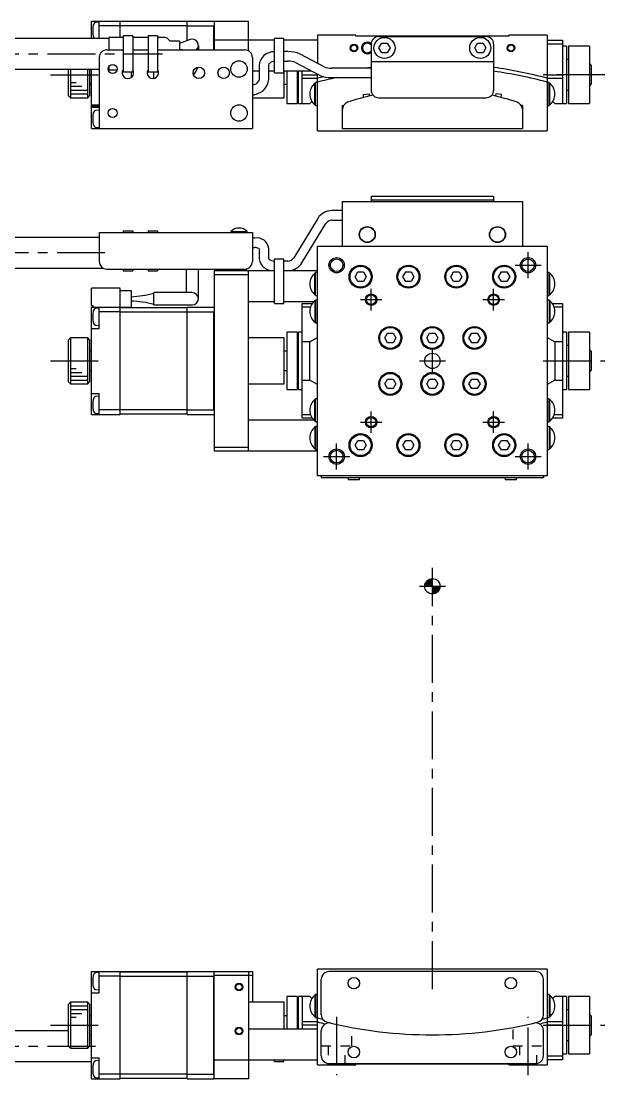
# Model space of a CAD drawing. Extents: x -228 to 421, y 17 to 294.
# Drawn here: x -75.5 to 76.9, y 17.3 to 293.5 of the extents above; entities that cross this region are included whole.
import ezdxf

# ---------------------------------------------------------------- set-up
doc = ezdxf.new("R2010")
doc.units = 0
doc.header["$LTSCALE"] = 10
doc.linetypes.add('CENTER', pattern=[2, 1.25, -0.25, 0.25, -0.25])
doc.linetypes.add('DOT', pattern=[0.5, 0.25, -0.25])
doc.layers.add('1', color=7, linetype='CONTINUOUS')
doc.layers.add('21', color=7, linetype='CONTINUOUS')

# ---------------------------------------------------------------- blocks, each defined once
blk = doc.blocks.new('AID2297')
at = {"layer": '21', "color": 7, "linetype": 'CONTINUOUS'}
blk.add_circle((31.869346, 145.945786), 2, dxfattribs=at)
for centre, radius, start, end in [((31.869346, 145.945786), 1.8, 90, 180), ((31.869346, 145.945786), 1.6, 90, 180), ((31.869346, 145.945786), 1.4, 90, 179.999955), ((31.869346, 145.945786), 1.2, 90, 179.99997), ((31.869346, 145.945786), 1, 90, 179.999964), ((31.869344, 145.945788), 0.799999, 89.999799, 180.000086), ((31.869346, 145.945786), 0.6, 89.99994, 180), ((31.869346, 145.945786), 0.4, 90, 180), ((31.869346, 145.945786), 0.2, 90, 180), ((31.869346, 145.945786), 0.6, 269.99994, 0), ((31.869346, 145.945786), 1.8, 270, 0), ((31.869346, 145.945786), 1.6, 270, 0), ((31.869346, 145.945786), 0.4, 270, 0), ((31.869346, 145.945786), 0.2, 270, 0), ((31.869346, 145.945786), 1.2, 270, 359.99997), ((31.869346, 145.945786), 1.4, 270, 359.999955), ((31.869346, 145.945786), 1, 270, 359.999964), ((31.869344, 145.945788), 0.799999, 270.000201, 359.999914)]:
    blk.add_arc(centre, radius, start, end, dxfattribs=at)

msp = doc.modelspace()

# ---------------------------------------------------------------- linework, layer by layer
at = {"layer": '1', "color": 7, "linetype": 'CONTINUOUS'}
for p, q in [((-57.130654, 289.04844), (-57.130654, 293.54844)), ((-57.130654, 293.54844), (-49.630654, 293.54844)), ((-55.130654, 293.29844), (-56.115934, 293.212239)), ((-55.130654, 289.04844), (-55.130654, 293.54844)), ((-49.630654, 289.24844), (-49.630654, 293.54844)), ((-32.130654, 293.44844), (-49.630654, 293.44844)), ((-32.130654, 293.54844), (-25.180654, 293.54844)), ((-32.130654, 288.442504), (-32.130654, 293.54844)), ((-25.130654, 293.49844), (-25.180654, 293.54844)), ((-25.130654, 293.54844), (-16.130654, 293.54844)), ((-25.130654, 293.54844), (-25.130654, 286.04844)), ((-16.130654, 285.780491), (-16.130654, 293.54844)), ((-49.630654, 292.34844), (-55.130654, 292.34844)), ((-32.130654, 292.307019), (-49.630654, 292.307019)), ((-32.130654, 292.34844), (-25.230654, 292.34844)), ((-25.230654, 292.34844), (-25.130654, 292.44844)), ((-25.230654, 286.04844), (-25.230654, 292.34844)), ((-52.630651, 289.04844), (-137.672994, 289.04844)), ((-52.630651, 289.24844), (-52.630651, 286.04844)), ((-48.880654, 289.24844), (-52.630651, 289.24844)), ((-46.380651, 289.74844), (-48.880651, 289.74844)), ((-48.880651, 289.74844), (-48.880651, 280.34844)), ((-42.380654, 289.24844), (-46.380654, 289.24844)), ((-46.380651, 289.74844), (-46.380651, 280.34844)), ((-39.880651, 289.74844), (-42.380651, 289.74844)), ((-42.380651, 289.74844), (-42.380651, 280.34844)), ((-37.944864, 289.24844), (-39.880654, 289.24844)), ((-39.880651, 289.74844), (-39.880651, 280.34844)), ((-36.923544, 288.641333), (-37.237758, 288.955547)), ((-34.130654, 288.34844), (-36.216437, 288.34844)), ((-31.377887, 288.716489), (-34.130744, 287.714531)), ((-34.130654, 288.34844), (-34.130654, 286.04844)), ((-9.380654, 288.54844), (-25.130654, 288.54844)), ((-6.880654, 289.04844), (-9.380654, 289.04844)), ((-9.380654, 280.04844), (-9.380654, 289.04844)), ((-6.880654, 280.04844), (-6.880654, 289.04844)), ((1.869346, 288.54844), (-6.880654, 288.54844)), ((1.869346, 289.89844), (1.869346, 282.536692)), ((11.869346, 289.89844), (1.869346, 289.89844)), ((11.869346, 289.59844), (11.869346, 289.89844)), ((51.869346, 289.59844), (11.869346, 289.59844)), ((15.869346, 287.54844), (15.869346, 275.54844)), ((17.869346, 289.54844), (45.869346, 289.54844)), ((17.92597, 286.54844), (18.647658, 287.79844)), ((18.647658, 287.79844), (20.091034, 287.79844)), ((20.091034, 287.79844), (20.812721, 286.54844)), ((42.92597, 286.54844), (43.647658, 287.79844)), ((43.647658, 287.79844), (45.091034, 287.79844)), ((45.091034, 287.79844), (45.812721, 286.54844)), ((47.869346, 287.54844), (47.869346, 275.54844)), ((51.869346, 289.89844), (51.869346, 289.59844)), ((61.869346, 289.89844), (51.869346, 289.89844)), ((61.869346, 289.89844), (61.869346, 264.89844)), ((61.869346, 288.54844), (65.869346, 288.54844)), ((65.869346, 287.54844), (61.869346, 287.54844)), ((65.869346, 288.54844), (65.869346, 272.04844)), ((-53.130654, 286.04844), (-48.880654, 286.04844)), ((-46.380654, 286.04844), (-42.380654, 286.04844)), ((-39.880654, 286.04844), (-17.130654, 286.04844)), ((-34.103719, 286.098322), (-34.130654, 286.098322)), ((-33.536934, 286.048537), (-34.103719, 286.098322)), ((-29.230654, 287.212981), (-29.230654, 286.04844)), ((-5.862705, 285.580305), (-6.880654, 285.580305)), ((3.593185, 281.614036), (-2.674764, 284.96885)), ((18.647658, 285.29844), (17.92597, 286.54844)), ((20.091034, 285.29844), (18.647658, 285.29844)), ((20.812721, 286.54844), (20.091034, 285.29844)), ((43.647658, 285.29844), (42.92597, 286.54844)), ((45.091034, 285.29844), (43.647658, 285.29844)), ((45.812721, 286.54844), (45.091034, 285.29844)), ((66.869346, 287.04844), (65.869346, 287.04844)), ((66.869346, 287.04844), (66.869346, 272.04844)), ((72.869346, 287.04844), (67.369346, 287.04844)), ((67.369346, 287.04844), (67.369346, 272.04844)), ((72.869346, 287.04844), (72.869346, 272.04844)), ((-55.130654, 284.04844), (-55.130654, 265.54844)), ((-15.130654, 284.04844), (-15.130654, 265.54844)), ((-13.380654, 281.934399), (-13.380654, 278.286571)), ((-10.880654, 281.934399), (-10.870872, 282.048346)), ((-10.880654, 278.286571), (-10.880654, 281.934399)), ((-10.870872, 282.048346), (-10.838626, 282.170569)), ((-10.838626, 282.170569), (-10.792354, 282.276349)), ((-10.792354, 282.276349), (-10.734826, 282.372706)), ((-10.734826, 282.372706), (-10.65919, 282.471867)), ((-6.880654, 283.080305), (-5.862705, 283.080305)), ((-3.854494, 282.764709), (2.413456, 279.409895)), ((15.869346, 283.04844), (47.869346, 283.04844)), ((67.369346, 283.54844), (66.869346, 283.54844)), ((73.369346, 282.04844), (72.869346, 282.54844)), ((73.369346, 282.04844), (73.369346, 277.04844)), ((-137.672994, 281.04844), (-55.130654, 281.04844)), ((-63.130654, 274.04844), (-63.130654, 281.04844)), ((-62.630654, 281.04844), (-62.630654, 273.54844)), ((-58.130654, 273.54844), (-58.130654, 281.04844)), ((-57.630654, 281.04844), (-57.630654, 274.04844)), ((-57.130654, 265.54844), (-57.130654, 281.04844)), ((-52.780654, 281.04844), (-52.630651, 281.04844)), ((-52.630651, 281.616337), (-52.630651, 280.84844)), ((-52.630651, 280.84844), (-50.498179, 280.84844)), ((-48.899512, 280.84844), (-48.880654, 280.84844)), ((-48.880651, 280.34844), (-46.380651, 280.34844)), ((-46.830654, 280.34844), (-46.830654, 278.779582)), ((-46.380654, 280.84844), (-46.361797, 280.84844)), ((-42.380891, 280.749507), (-42.452153, 280.757271)), ((-42.399512, 280.84844), (-42.380654, 280.84844)), ((-42.380651, 280.34844), (-39.880651, 280.34844)), ((-40.830654, 278.578746), (-40.830654, 280.34844)), ((-39.880654, 280.84844), (-39.861797, 280.84844)), ((-15.130654, 280.54844), (-13.380654, 280.54844)), ((-10.880654, 280.54844), (-9.380654, 280.54844)), ((-9.380654, 280.04844), (-6.880654, 280.04844)), ((-6.880654, 280.54844), (0.286261, 280.54844)), ((-6.830654, 273.54844), (-6.830654, 280.54844)), ((-6.130654, 280.54844), (-6.130654, 272.04844)), ((-3.430654, 280.54844), (-3.430654, 272.04844)), ((-3.130654, 272.04844), (-3.130654, 280.54844)), ((-2.130654, 272.04844), (-2.130654, 280.54844)), ((-2.130654, 279.54844), (1.869346, 279.54844)), ((1.869346, 264.89844), (1.869346, 279.701121)), ((15.869346, 281.29844), (5.601397, 281.29844)), ((61.869346, 279.54844), (65.869346, 279.54844)), ((-57.630654, 277.04844), (-57.130654, 277.04844)), ((-14.80372, 276.9218), (-15.130654, 276.834198)), ((-13.410076, 278.078006), (-13.446651, 277.969843)), ((-13.387911, 278.184725), (-13.410076, 278.078006)), ((-13.380654, 278.286571), (-13.387911, 278.184725)), ((-6.830654, 277.04844), (-6.130654, 277.04844)), ((1.869346, 278.54844), (-2.130654, 278.54844)), ((1.369346, 277.35844), (1.20979, 277.35844)), ((1.209791, 271.65844), (1.209791, 277.35844)), ((1.869346, 277.50844), (1.369345, 277.50844)), ((1.369346, 271.50844), (1.369346, 277.50844)), ((5.601397, 278.79844), (15.869346, 278.79844)), ((62.369346, 277.508441), (61.869345, 277.508441)), ((65.869346, 278.54844), (61.869346, 278.54844)), ((62.528901, 277.358441), (62.369345, 277.358441)), ((62.369346, 271.50844), (62.369346, 277.50844)), ((62.528901, 271.65844), (62.528901, 277.35844)), ((72.869346, 276.54844), (73.369346, 277.04844)), ((-63.130654, 274.04844), (-62.630654, 273.54844)), ((-62.630654, 273.54844), (-58.130654, 273.54844)), ((-58.130654, 273.54844), (-57.630654, 274.04844)), ((-15.130654, 274.246007), (-14.156672, 274.506985)), ((-15.130654, 273.54844), (-6.830654, 273.54844)), ((-3.430654, 275.54844), (-3.130654, 275.54844)), ((13.840723, 274.395304), (15.332506, 274.552097)), ((13.923374, 273.608932), (13.840723, 274.395304)), ((15.332506, 274.552097), (15.392467, 273.981612)), ((17.869346, 273.54844), (45.869346, 273.54844)), ((48.406185, 274.552097), (48.346225, 273.981612)), ((49.897968, 274.395304), (48.406185, 274.552097)), ((49.815317, 273.608932), (49.897968, 274.395304)), ((66.869346, 275.54844), (67.369346, 275.54844)), ((-55.130654, 271.648074), (-57.130654, 271.648074)), ((-57.130654, 271.333404), (-56.830654, 271.333404)), ((-57.130654, 271.04844), (-55.130654, 271.04844)), ((-56.830654, 271.333404), (-56.830654, 271.29844)), ((-55.130654, 271.29844), (-56.830654, 271.29844)), ((-6.130654, 272.04844), (-3.430654, 272.04844)), ((-3.130654, 272.04844), (-0.130654, 272.04844)), ((-0.130654, 272.04844), (0.407575, 272.586669)), ((1.20979, 271.65844), (1.369346, 271.65844)), ((1.369345, 271.50844), (1.869346, 271.50844)), ((8.369346, 265.44844), (8.369346, 271.54844)), ((8.369346, 271.54844), (8.691417, 271.54844)), ((55.369346, 271.54844), (55.047274, 271.54844)), ((55.369346, 271.54844), (55.369346, 265.44844)), ((61.869345, 271.50844), (62.369346, 271.50844)), ((62.369345, 271.65844), (62.528901, 271.65844)), ((63.331116, 272.58667), (63.869346, 272.04844)), ((63.869346, 272.04844), (66.869346, 272.04844)), ((67.369346, 272.04844), (72.869346, 272.04844)), ((-55.130654, 270.29844), (-56.115934, 270.212239)), ((-57.130654, 265.54844), (-15.130654, 265.54844)), ((-56.115934, 265.884641), (-55.130654, 265.79844)), ((55.369346, 265.44844), (8.369346, 265.44844)), ((1.869346, 264.89844), (61.869346, 264.89844)), ((8.369346, 234.811658), (8.369346, 246.411658)), ((8.369346, 246.411658), (55.369346, 246.411658)), ((15.869346, 247.811658), (15.869346, 246.411658)), ((15.869346, 247.811658), (47.869346, 247.811658)), ((47.869346, 246.811658), (15.869346, 246.811658)), ((47.869346, 247.811658), (47.869346, 246.411658)), ((55.369346, 246.411658), (55.369346, 234.811658)), ((8.369346, 244.061658), (5.601397, 244.061658)), ((1.934798, 242.033733), (-4.333152, 231.708677)), ((-2.196106, 230.411358), (4.071843, 240.736414)), ((5.601397, 241.561658), (8.369346, 241.561658)), ((-55.130654, 238.311658), (-55.130654, 230.811658)), ((-55.130654, 238.311658), (-15.130654, 238.311658)), ((-48.880654, 238.811658), (-46.380654, 238.811659)), ((-48.880654, 238.811658), (-48.880654, 238.311658)), ((-46.380654, 238.811659), (-46.380654, 238.311658)), ((-42.380654, 238.811658), (-39.880654, 238.811659)), ((-42.380654, 238.811658), (-42.380654, 238.311658)), ((-39.880654, 238.811659), (-39.880654, 238.311658)), ((-20.780654, 238.603906), (-20.780654, 238.311658)), ((-20.780654, 238.603906), (-16.480654, 238.603906)), ((-16.480654, 238.311658), (-16.480654, 238.603906)), ((-15.130654, 238.311658), (-15.130654, 230.811658)), ((-55.130654, 237.011658), (-137.672994, 237.011658)), ((-14.480196, 236.901583), (-15.130654, 236.901583)), ((-15.130654, 234.401583), (-14.480196, 234.401583)), ((-13.463786, 234.185389), (-13.375806, 234.121284)), ((-13.380654, 234.125619), (-13.380654, 231.438878)), ((-13.375806, 234.121284), (-13.358447, 234.102723)), ((-10.880654, 231.438878), (-10.880654, 234.187713)), ((1.869346, 234.811658), (61.869346, 234.811658)), ((1.869346, 174.811658), (1.869346, 234.811658)), ((61.869346, 234.811658), (61.869346, 174.811658)), ((-10.871604, 231.45521), (-10.880962, 231.469646)), ((-10.795453, 231.370957), (-10.871604, 231.45521)), ((-6.880654, 231.383433), (-9.380654, 231.383433)), ((-9.380654, 219.811658), (-9.380654, 231.383433)), ((-6.880654, 219.811658), (-6.880654, 231.383433)), ((-5.862705, 230.883433), (-6.880654, 230.883433)), ((-137.672994, 229.011658), (-54.002434, 229.011658)), ((-53.130654, 228.811658), (-17.130654, 228.811658)), ((-48.880651, 228.811658), (-48.880651, 228.311658)), ((-48.880651, 228.311658), (-46.380651, 228.311659)), ((-46.380651, 228.811658), (-46.380651, 228.311659)), ((-42.380651, 228.811658), (-42.380651, 228.311658)), ((-42.380651, 228.311658), (-39.880651, 228.311659)), ((-39.880651, 228.811658), (-39.880651, 228.311659)), ((-32.430654, 228.811658), (-32.430654, 222.660188)), ((-29.230654, 221.060188), (-29.230654, 228.811658)), ((-9.380654, 228.311658), (-25.130654, 228.311658)), ((-25.130654, 228.311658), (-25.130654, 181.311658)), ((-16.130654, 227.311658), (-25.130654, 227.311658)), ((-20.630654, 228.811658), (-20.630654, 228.311658)), ((-16.630654, 228.311658), (-16.630654, 228.875167)), ((-16.130654, 181.311658), (-16.130654, 228.311658)), ((-9.653637, 228.40546), (-9.441324, 228.391184)), ((-9.441324, 228.391184), (-9.380699, 228.388451)), ((-6.880654, 228.383433), (-5.862705, 228.383433)), ((1.869346, 228.311658), (-6.880654, 228.311658)), ((1.209791, 222.061658), (1.209791, 227.761658)), ((1.369346, 227.761658), (1.209791, 227.761658)), ((1.369346, 221.911658), (1.369346, 227.911658)), ((1.869346, 227.911658), (1.369346, 227.911658)), ((11.67597, 226.811658), (12.397658, 228.061658)), ((12.397658, 225.561658), (11.67597, 226.811658)), ((12.397658, 228.061658), (13.841034, 228.061658)), ((13.841034, 228.061658), (14.562721, 226.811658)), ((14.562721, 226.811658), (13.841034, 225.561658)), ((24.17597, 226.811658), (24.897658, 228.061658)), ((24.897658, 225.561658), (24.17597, 226.811658)), ((24.897658, 228.061658), (26.341034, 228.061658)), ((26.341034, 228.061658), (27.062721, 226.811658)), ((27.062721, 226.811658), (26.341034, 225.561658)), ((36.67597, 226.811658), (37.397658, 228.061658)), ((37.397658, 225.561658), (36.67597, 226.811658)), ((37.397658, 228.061658), (38.841034, 228.061658)), ((38.841034, 228.061658), (39.562721, 226.811658)), ((39.562721, 226.811658), (38.841034, 225.561658)), ((49.17597, 226.811658), (49.897658, 228.061658)), ((49.897658, 225.561658), (49.17597, 226.811658)), ((49.897658, 228.061658), (51.341034, 228.061658)), ((51.341034, 228.061658), (52.062721, 226.811658)), ((52.062721, 226.811658), (51.341034, 225.561658)), ((62.369346, 227.911658), (61.869346, 227.911658)), ((62.369346, 221.911658), (62.369346, 227.911658)), ((62.528901, 227.761658), (62.369346, 227.761658)), ((62.528901, 222.061658), (62.528901, 227.761658)), ((-49.630654, 223.811658), (-57.130654, 223.811658)), ((-57.130654, 219.311658), (-57.130654, 223.811658)), ((-49.630654, 190.811658), (-49.630654, 223.811658)), ((13.841034, 225.561658), (12.397658, 225.561658)), ((26.341034, 225.561658), (24.897658, 225.561658)), ((38.841034, 225.561658), (37.397658, 225.561658)), ((51.341034, 225.561658), (49.897658, 225.561658)), ((-49.630654, 223.211658), (-46.830654, 223.211658)), ((-46.830654, 223.211658), (-46.830654, 218.811658)), ((-30.830654, 222.660188), (-40.830654, 222.660188)), ((-40.830654, 219.460188), (-40.830654, 222.660188)), ((1.209791, 222.061658), (1.369346, 222.061658)), ((1.369346, 221.911658), (1.869346, 221.911658)), ((61.869346, 221.911658), (62.369346, 221.911658)), ((62.369346, 222.061658), (62.528901, 222.061658)), ((-57.130654, 219.311658), (-56.830654, 219.311658)), ((-57.130654, 218.811658), (-46.830654, 218.811658)), ((-57.130654, 190.811658), (-57.130654, 218.811658)), ((-56.830654, 219.311658), (-56.830654, 218.811658)), ((-55.130654, 218.561658), (-56.115934, 218.475458)), ((-55.130654, 213.311658), (-55.130654, 218.811658)), ((-32.130654, 218.711658), (-49.630654, 218.711658)), ((-40.830654, 219.460188), (-30.830654, 219.460188)), ((-32.130654, 218.811658), (-25.230654, 218.811658)), ((-32.130654, 190.811658), (-32.130654, 218.811658)), ((-25.130654, 218.711658), (-25.230654, 218.811658)), ((-16.130654, 220.311658), (-9.380654, 220.311658)), ((-9.380654, 219.811658), (-6.880654, 219.811658)), ((-6.880654, 220.311658), (0.936856, 220.311658)), ((-2.130654, 219.811658), (0.523036, 219.811658)), ((-2.130654, 189.811658), (-2.130654, 219.811658)), ((0.036641, 218.811658), (-2.130654, 218.811658)), ((1.20979, 220.561658), (1.20979, 214.861658)), ((1.369345, 220.561658), (1.20979, 220.561658)), ((1.869345, 220.711658), (1.369345, 220.711658)), ((1.369345, 220.711658), (1.369345, 214.711658)), ((62.369345, 220.711658), (61.869345, 220.711658)), ((62.369345, 220.711658), (62.369345, 214.711658)), ((62.5289, 220.561658), (62.369345, 220.561658)), ((62.5289, 220.561658), (62.5289, 214.861658)), ((63.215655, 219.811658), (65.869346, 219.811658)), ((65.869346, 218.811658), (63.70205, 218.811658)), ((65.869346, 219.811658), (65.869346, 189.811658)), ((-49.630654, 217.611658), (-55.130654, 217.611658)), ((-32.130654, 217.570237), (-49.630654, 217.570237)), ((-32.130654, 217.611658), (-25.180654, 217.611658)), ((-25.180654, 217.611658), (-25.130654, 217.661658)), ((-25.180654, 192.011658), (-25.180654, 217.611658)), ((-57.130654, 213.311658), (-55.130654, 213.311658)), ((-56.115934, 214.147859), (-55.130654, 214.061658)), ((1.20979, 214.861658), (1.369345, 214.861658)), ((1.369345, 214.711658), (1.869345, 214.711658)), ((61.869345, 214.711658), (62.369345, 214.711658)), ((62.369345, 214.861658), (62.5289, 214.861658)), ((-62.630654, 210.811658), (-63.130654, 210.311658)), ((-63.130654, 199.311658), (-63.130654, 210.311658)), ((-58.130654, 210.811658), (-62.630654, 210.811658)), ((-62.630654, 210.811658), (-62.630654, 198.811658)), ((-57.630654, 210.311658), (-58.130654, 210.811658)), ((-58.130654, 198.811658), (-58.130654, 210.811658)), ((-57.630654, 210.311658), (-57.630654, 199.311658)), ((-6.830654, 210.811658), (-16.130654, 210.811658)), ((-6.830654, 198.811658), (-6.830654, 210.811658)), ((-6.130654, 212.311658), (-6.130654, 197.311658)), ((-3.430654, 212.311658), (-6.130654, 212.311658)), ((-3.430654, 212.311658), (-3.430654, 197.311658)), ((-3.130654, 197.311658), (-3.130654, 212.311658)), ((-2.130654, 212.311658), (-3.130654, 212.311658)), ((-0.130654, 209.811658), (1.869346, 210.966359)), ((19.42597, 210.811658), (20.147658, 212.061658)), ((20.147658, 209.561658), (19.42597, 210.811658)), ((20.147658, 212.061658), (21.591034, 212.061658)), ((21.591034, 212.061658), (22.312721, 210.811658)), ((22.312721, 210.811658), (21.591034, 209.561658)), ((30.42597, 210.811658), (31.147658, 212.061658)), ((31.147658, 209.561658), (30.42597, 210.811658)), ((31.147658, 212.061658), (32.591034, 212.061658)), ((32.591034, 212.061658), (33.312721, 210.811658)), ((33.312721, 210.811658), (32.591034, 209.561658)), ((41.42597, 210.811658), (42.147658, 212.061658)), ((42.147658, 209.561658), (41.42597, 210.811658)), ((42.147658, 212.061658), (43.591034, 212.061658)), ((43.591034, 212.061658), (44.312721, 210.811658)), ((44.312721, 210.811658), (43.591034, 209.561658)), ((61.869346, 210.966359), (63.869346, 209.811658)), ((66.869346, 212.311658), (65.869346, 212.311658)), ((66.869346, 212.311658), (66.869346, 197.311658)), ((67.369346, 212.311658), (67.369346, 197.311658)), ((72.869346, 212.311658), (67.369346, 212.311658)), ((72.869346, 212.311658), (72.869346, 197.311658)), ((-57.130654, 207.311658), (-57.630654, 207.311658)), ((-6.130654, 207.311658), (-6.830654, 207.311658)), ((-3.130654, 208.811658), (-3.430654, 208.811658)), ((-0.130654, 209.811658), (-2.130654, 209.811658)), ((-0.130654, 199.811658), (-0.130654, 209.811658)), ((21.591034, 209.561658), (20.147658, 209.561658)), ((32.591034, 209.561658), (31.147658, 209.561658)), ((43.591034, 209.561658), (42.147658, 209.561658)), ((63.869346, 209.811658), (63.869346, 199.811658)), ((65.869346, 209.811658), (63.869346, 209.811658)), ((67.369346, 208.811658), (66.869346, 208.811658)), ((73.369346, 207.311658), (72.869346, 207.811658)), ((73.369346, 207.311658), (73.369346, 202.311658)), ((-57.630654, 202.311658), (-57.130654, 202.311658)), ((-6.830654, 202.311658), (-6.130654, 202.311658)), ((72.869346, 201.811658), (73.369346, 202.311658)), ((-63.130654, 199.311658), (-62.630654, 198.811658)), ((-58.130654, 198.811658), (-57.630654, 199.311658)), ((-3.430654, 200.811658), (-3.130654, 200.811658)), ((-2.130654, 199.811658), (-0.130654, 199.811658)), ((1.869346, 198.656958), (-0.130654, 199.811658)), ((19.42597, 198.811658), (20.147658, 200.061658)), ((20.147658, 200.061658), (21.591034, 200.061658)), ((21.591034, 200.061658), (22.312721, 198.811658)), ((30.42597, 198.811658), (31.147658, 200.061658)), ((31.147658, 200.061658), (32.591034, 200.061658)), ((32.591034, 200.061658), (33.312721, 198.811658)), ((41.42597, 198.811658), (42.147658, 200.061658)), ((42.147658, 200.061658), (43.591034, 200.061658)), ((43.591034, 200.061658), (44.312721, 198.811658)), ((63.869346, 199.811658), (61.869346, 198.656958)), ((63.869346, 199.811658), (65.869346, 199.811658)), ((66.869346, 200.811658), (67.369346, 200.811658)), ((-62.630654, 198.811658), (-58.130654, 198.811658)), ((-57.130654, 196.311658), (-55.130654, 196.311658)), ((-55.130654, 190.811658), (-55.130654, 196.311658)), ((-16.130654, 198.811658), (-6.830654, 198.811658)), ((-6.130654, 197.311658), (-3.430654, 197.311658)), ((-3.130654, 197.311658), (-2.130654, 197.311658)), ((20.147658, 197.561658), (19.42597, 198.811658)), ((21.591034, 197.561658), (20.147658, 197.561658)), ((22.312721, 198.811658), (21.591034, 197.561658)), ((31.147658, 197.561658), (30.42597, 198.811658)), ((32.591034, 197.561658), (31.147658, 197.561658)), ((33.312721, 198.811658), (32.591034, 197.561658)), ((42.147658, 197.561658), (41.42597, 198.811658)), ((43.591034, 197.561658), (42.147658, 197.561658)), ((44.312721, 198.811658), (43.591034, 197.561658)), ((65.869346, 197.311658), (66.869346, 197.311658)), ((67.369346, 197.311658), (72.869346, 197.311658)), ((-55.130654, 195.561658), (-56.115934, 195.475458)), ((1.209791, 189.061658), (1.209791, 194.761658)), ((1.369346, 194.761658), (1.209791, 194.761658)), ((1.869346, 194.911658), (1.369346, 194.911658)), ((1.369346, 188.911658), (1.369346, 194.911658)), ((62.369346, 194.911658), (61.869346, 194.911658)), ((62.369346, 188.911658), (62.369346, 194.911658)), ((62.528901, 194.761658), (62.369346, 194.761658)), ((62.528901, 189.061658), (62.528901, 194.761658)), ((-57.130654, 190.811658), (-49.630654, 190.811658)), ((-56.115934, 191.147859), (-55.130654, 191.061658)), ((-49.630654, 192.011658), (-55.130654, 192.011658)), ((-32.130654, 192.05308), (-49.630654, 192.05308)), ((-32.130654, 190.911658), (-49.630654, 190.911658)), ((-32.130654, 192.011658), (-25.180654, 192.011658)), ((-32.130654, 190.811658), (-25.230654, 190.811658)), ((-25.230654, 190.811658), (-25.130654, 190.911658)), ((-25.130654, 191.961658), (-25.180654, 192.011658)), ((-2.130654, 190.811658), (0.036641, 190.811658)), ((63.70205, 190.811658), (65.869346, 190.811658)), ((0.936856, 189.311658), (-16.130654, 189.311658)), ((0.523036, 189.811658), (-2.130654, 189.811658)), ((1.209791, 189.061658), (1.369346, 189.061658)), ((1.369346, 188.911658), (1.869346, 188.911658)), ((61.869346, 188.911658), (62.369346, 188.911658)), ((62.369346, 189.061658), (62.528901, 189.061658)), ((65.869346, 189.811658), (63.215655, 189.811658)), ((1.209791, 187.561658), (1.209791, 181.861658)), ((1.369346, 187.561658), (1.209791, 187.561658)), ((1.369346, 187.711658), (1.369346, 181.711658)), ((1.869346, 187.711658), (1.369346, 187.711658)), ((62.369346, 187.711658), (61.869346, 187.711658)), ((62.369346, 187.711658), (62.369346, 181.711658)), ((62.528901, 187.561658), (62.369346, 187.561658)), ((62.528901, 187.561658), (62.528901, 181.861658)), ((11.67597, 182.811658), (12.397658, 184.061658)), ((12.397658, 181.561658), (11.67597, 182.811658)), ((12.397658, 184.061658), (13.841034, 184.061658)), ((13.841034, 184.061658), (14.562721, 182.811658)), ((14.562721, 182.811658), (13.841034, 181.561658)), ((24.17597, 182.811658), (24.897658, 184.061658)), ((24.897658, 181.561658), (24.17597, 182.811658)), ((24.897658, 184.061658), (26.341034, 184.061658)), ((26.341034, 184.061658), (27.062721, 182.811658)), ((27.062721, 182.811658), (26.341034, 181.561658)), ((36.67597, 182.811658), (37.397658, 184.061658)), ((37.397658, 181.561658), (36.67597, 182.811658)), ((37.397658, 184.061658), (38.841034, 184.061658)), ((38.841034, 184.061658), (39.562721, 182.811658)), ((39.562721, 182.811658), (38.841034, 181.561658)), ((49.17597, 182.811658), (49.897658, 184.061658)), ((49.897658, 181.561658), (49.17597, 182.811658)), ((49.897658, 184.061658), (51.341034, 184.061658)), ((51.341034, 184.061658), (52.062721, 182.811658)), ((52.062721, 182.811658), (51.341034, 181.561658)), ((-25.130654, 182.311658), (-16.130654, 182.311658)), ((-25.130654, 181.311658), (1.869346, 181.311658)), ((1.209791, 181.861658), (1.369346, 181.861658)), ((1.369346, 181.711658), (1.869346, 181.711658)), ((13.841034, 181.561658), (12.397658, 181.561658)), ((26.341034, 181.561658), (24.897658, 181.561658)), ((38.841034, 181.561658), (37.397658, 181.561658)), ((51.341034, 181.561658), (49.897658, 181.561658)), ((61.869346, 181.711658), (62.369346, 181.711658)), ((62.369346, 181.861658), (62.528901, 181.861658)), ((61.869346, 174.811658), (1.869346, 174.811658)), ((2.869346, 174.811658), (2.869346, 174.311658)), ((60.869346, 174.311658), (2.869346, 174.311658)), ((9.869346, 174.311658), (9.869346, 173.711658)), ((12.869346, 173.711658), (12.869346, 174.311658)), ((50.869346, 174.311658), (50.869346, 173.711658)), ((53.869346, 173.711658), (53.869346, 174.311658)), ((60.869346, 174.811658), (60.869346, 174.311658)), ((12.869346, 173.711658), (9.869346, 173.711658)), ((53.869346, 173.711658), (50.869346, 173.711658)), ((-57.130654, 45.295786), (-15.130654, 45.295786)), ((-57.130654, 17.295786), (-57.130654, 45.295786)), ((-55.130654, 45.045786), (-56.115934, 44.959585)), ((-55.130654, 39.795786), (-55.130654, 45.295786)), ((-49.630654, 17.295786), (-49.630654, 45.295786)), ((-32.130654, 45.195786), (-49.630654, 45.195786)), ((-32.130654, 17.295786), (-32.130654, 45.295786)), ((-25.130654, 45.245786), (-25.180654, 45.295786)), ((-25.130654, 17.295786), (-25.130654, 45.295786)), ((-15.130654, 44.295786), (-25.130654, 44.295786)), ((-16.130654, 45.295786), (-16.130654, 17.295786)), ((-15.130654, 45.295786), (-15.130654, 37.295786)), ((61.869346, 45.945786), (1.869346, 45.945786)), ((1.869346, 20.945786), (1.869346, 45.945786)), ((58.869346, 45.295786), (4.869346, 45.295786)), ((61.869346, 45.945786), (61.869346, 20.945786)), ((-49.630654, 44.095786), (-55.130654, 44.095786)), ((-32.130654, 44.054364), (-49.630654, 44.054364)), ((-32.130654, 44.095786), (-25.230654, 44.095786)), ((-25.230654, 44.095786), (-25.130654, 44.195786)), ((-25.230654, 18.495786), (-25.230654, 44.095786)), ((2.869346, 34.010277), (2.869346, 43.295786)), ((60.869346, 34.010277), (60.869346, 43.295786)), ((-57.130654, 39.795786), (-55.130654, 39.795786)), ((-56.115934, 40.631986), (-55.130654, 40.545786)), ((-6.130654, 38.795786), (-6.130654, 30.295786)), ((-3.430654, 38.795786), (-6.130654, 38.795786)), ((-3.430654, 38.795786), (-3.430654, 30.295786)), ((-0.130654, 38.795786), (-3.130654, 38.795786)), ((-3.130654, 30.295786), (-3.130654, 38.795786)), ((-2.130654, 38.795786), (-2.130654, 30.295786)), ((0.407575, 38.257557), (-0.130654, 38.795786)), ((1.369346, 39.185785), (1.20979, 39.185785)), ((1.209791, 39.185786), (1.209791, 33.485786)), ((1.869346, 39.335785), (1.369345, 39.335785)), ((1.369346, 39.335786), (1.369346, 33.335786)), ((62.369346, 39.335785), (61.869345, 39.335785)), ((62.528901, 39.185785), (62.369345, 39.185785)), ((62.369346, 39.335786), (62.369346, 33.335786)), ((62.528901, 39.185786), (62.528901, 33.485786)), ((63.869346, 38.795786), (63.331116, 38.257556)), ((66.869346, 38.795786), (63.869346, 38.795786)), ((65.869346, 38.795786), (65.869346, 22.295786)), ((66.869346, 38.795786), (66.869346, 23.795786)), ((67.369346, 38.795786), (67.369346, 23.795786)), ((72.869346, 38.795786), (67.369346, 38.795786)), ((72.869346, 38.795786), (72.869346, 23.795786)), ((-62.630654, 37.295786), (-63.130654, 36.795786)), ((-63.130654, 25.795786), (-63.130654, 36.795786)), ((-62.630654, 37.295786), (-62.630654, 25.295786)), ((-58.130654, 37.295786), (-62.630654, 37.295786)), ((-58.130654, 25.295786), (-58.130654, 37.295786)), ((-57.630654, 36.795786), (-58.130654, 37.295786)), ((-57.630654, 36.795786), (-57.630654, 25.795786)), ((-6.830654, 37.295786), (-16.130654, 37.295786)), ((-6.830654, 30.295786), (-6.830654, 37.295786)), ((-57.130654, 33.795786), (-57.630654, 33.795786)), ((-6.130654, 33.795786), (-6.830654, 33.795786)), ((-3.130654, 35.295786), (-3.430654, 35.295786)), ((1.209791, 33.485786), (1.369346, 33.485786)), ((1.369346, 33.335786), (1.869346, 33.335786)), ((61.869346, 33.335786), (62.369346, 33.335786)), ((62.369346, 33.485786), (62.528901, 33.485786)), ((67.369346, 35.295786), (66.869346, 35.295786)), ((73.369346, 33.795786), (72.869346, 34.295786)), ((73.369346, 33.795786), (73.369346, 28.795786)), ((-2.130654, 32.295786), (1.869346, 32.295786)), ((1.869346, 31.295786), (-2.130654, 31.295786)), ((61.869346, 32.295786), (65.869346, 32.295786)), ((65.869346, 31.295786), (61.869346, 31.295786)), ((-63.130654, 29.795786), (-137.672994, 29.795786)), ((-57.630654, 28.795786), (-57.130654, 28.795786)), ((1.869346, 30.295786), (-16.130654, 30.295786)), ((2.869346, 23.295786), (2.869346, 29.89928)), ((60.869346, 23.295786), (60.869346, 29.89928)), ((72.869346, 28.295786), (73.369346, 28.795786)), ((-63.130654, 25.795786), (-62.630654, 25.295786)), ((-62.630654, 25.295786), (-58.130654, 25.295786)), ((-58.130654, 25.295786), (-57.630654, 25.795786)), ((66.869346, 27.295786), (67.369346, 27.295786)), ((-57.130654, 22.795786), (-55.130654, 22.795786)), ((-55.130654, 17.295786), (-55.130654, 22.795786)), ((-25.130654, 22.295786), (1.869346, 22.295786)), ((-9.380654, 21.795786), (-9.380654, 22.295786)), ((-6.880654, 21.795786), (-6.880654, 22.295786)), ((61.869346, 23.295786), (65.869346, 23.295786)), ((65.869346, 22.295786), (61.869346, 22.295786)), ((65.869346, 23.795786), (66.869346, 23.795786)), ((67.369346, 23.795786), (72.869346, 23.795786)), ((-137.672994, 21.795786), (-57.130654, 21.795786)), ((-55.130654, 22.045786), (-56.115934, 21.959585)), ((-9.380654, 21.795786), (-6.880654, 21.795786)), ((1.869346, 20.945786), (11.869346, 20.945786)), ((4.869346, 21.295786), (58.869346, 21.295786)), ((11.869346, 21.245786), (51.869346, 21.245786)), ((11.869346, 20.945786), (11.869346, 21.245786)), ((51.869346, 21.245786), (51.869346, 20.945786)), ((51.869346, 20.945786), (61.869346, 20.945786)), ((-57.130654, 17.295786), (-49.630654, 17.295786)), ((-56.115934, 17.631986), (-55.130654, 17.545786)), ((-49.630654, 18.495786), (-55.130654, 18.495786)), ((-32.130654, 18.537207), (-49.630654, 18.537207)), ((-32.130654, 17.395786), (-49.630654, 17.395786)), ((-32.130654, 18.495786), (-25.230654, 18.495786)), ((-32.130654, 17.295786), (-25.180654, 17.295786)), ((-25.130654, 18.395786), (-25.230654, 18.495786)), ((-25.180654, 17.295786), (-25.130654, 17.345786)), ((-16.130654, 17.295786), (-25.130654, 17.295786))]:
    msp.add_line(p, q, dxfattribs=at)
at = {"layer": '1', "color": 4, "linetype": 'CENTER'}
for p, q in [((-188.630654, 285.04844), (-38.630654, 285.04844)), ((-67.892139, 279.54844), (-53.189235, 279.54844)), ((76.901104, 279.54844), (60.810246, 279.54844)), ((-53.630654, 233.011658), (-188.630654, 233.011658)), ((56.869346, 226.411658), (56.869346, 233.211658)), ((53.469346, 229.811658), (60.269346, 229.811658)), ((15.869346, 218.011658), (15.869346, 223.611658)), ((47.869346, 218.011658), (47.869346, 223.611658)), ((13.069346, 220.811658), (18.669346, 220.811658)), ((45.069346, 220.811658), (50.669346, 220.811658)), ((31.869346, 201.411658), (31.869346, 208.211658)), ((-67.892139, 204.811658), (-53.189235, 204.811658)), ((28.469346, 204.811658), (35.269346, 204.811658)), ((60.810246, 204.811658), (76.901104, 204.811658)), ((15.869346, 186.011658), (15.869346, 191.611658)), ((47.869346, 186.011658), (47.869346, 191.611658)), ((13.069346, 188.811658), (18.669346, 188.811658)), ((45.069346, 188.811658), (50.669346, 188.811658)), ((6.869346, 176.411658), (6.869346, 183.211658)), ((56.869346, 176.411658), (56.869346, 183.211658)), ((3.469346, 179.811658), (10.269346, 179.811658)), ((53.469346, 179.811658), (60.269346, 179.811658)), ((31.869346, 40.761658), (31.869346, 150.761658)), ((28.469346, 145.945786), (35.269346, 145.945786)), ((6.869346, 33.488562), (6.869346, 18.244591)), ((56.869346, 18.244591), (56.869346, 33.488562)), ((-67.892139, 31.295786), (-53.189235, 31.295786)), ((60.810246, 31.295786), (76.901104, 31.295786)), ((-188.630654, 25.795786), (-55.458257, 25.795786))]:
    msp.add_line(p, q, dxfattribs=at)
at = {"layer": '1', "color": 9, "linetype": 'CONTINUOUS'}
for p, q in [((-62.630654, 277.54844), (-61.130654, 277.54844)), ((-62.630654, 276.54844), (-59.630654, 276.54844)), ((-62.630654, 275.54844), (-58.130654, 275.54844)), ((-62.630654, 274.54844), (-58.130654, 274.54844)), ((-62.630654, 202.811658), (-61.130654, 202.811658)), ((-62.630654, 201.811658), (-59.630654, 201.811658)), ((-62.630654, 200.811658), (-58.130654, 200.811658)), ((-62.630654, 199.811658), (-58.130654, 199.811658)), ((-58.130654, 36.295786), (-62.630654, 36.295786)), ((-58.130654, 35.295786), (-62.630654, 35.295786)), ((-59.630654, 34.295786), (-62.630654, 34.295786)), ((-61.130654, 33.295786), (-62.630654, 33.295786))]:
    msp.add_line(p, q, dxfattribs=at)
at = {"layer": '1', "color": 9, "linetype": 'DOT'}
for p, q in [((10.869346, 25.945786), (10.869346, 30.187611)), ((52.869346, 30.187764), (52.869346, 25.945786)), ((2.869346, 25.945786), (10.869346, 25.945786)), ((4.619346, 25.945786), (4.619346, 20.945786)), ((9.119346, 20.945786), (9.119346, 25.945786)), ((52.869346, 25.945786), (60.869346, 25.945786)), ((54.619346, 25.945786), (54.619346, 20.945786)), ((59.119346, 20.945786), (59.119346, 25.945786))]:
    msp.add_line(p, q, dxfattribs=at)
at = {"layer": '1', "color": 9, "linetype": 'CONTINUOUS'}
for centre, radius in [((11.369346, 286.54844), 1), ((52.369346, 286.54844), 1), ((6.869346, 229.811658), 2), ((56.869346, 229.811658), 2), ((15.869346, 220.811658), 1.5), ((47.869346, 220.811658), 1.5), ((15.869346, 188.811658), 1.5), ((47.869346, 188.811658), 1.5), ((6.869346, 179.811658), 2), ((56.869346, 179.811658), 2), ((-18.630654, 41.295786), 1), ((-18.630654, 29.795786), 1)]:
    msp.add_circle(centre, radius, dxfattribs=at)
at = {"layer": '1', "color": 7, "linetype": 'CONTINUOUS'}
for centre, radius in [((11.369346, 286.54844), 0.8), ((19.369346, 286.54844), 2.75), ((44.369346, 286.54844), 2.75), ((52.369346, 286.54844), 0.8), ((-51.630654, 281.04844), 1.15), ((-18.630654, 281.04844), 2.15), ((-29.130654, 280.04844), 1.5), ((-22.630654, 280.04844), 1.5), ((-18.630654, 269.54844), 2.15), ((-51.630654, 269.54844), 1.15), ((14.869346, 237.811658), 2.1), ((14.869346, 237.811658), 2), ((48.869346, 237.811658), 2.1), ((48.869346, 237.811658), 2), ((6.869346, 229.811658), 1.65), ((13.119346, 226.811658), 3), ((13.119346, 226.811658), 2.75), ((25.619346, 226.811658), 3), ((25.619346, 226.811658), 2.75), ((38.119346, 226.811658), 3), ((38.119346, 226.811658), 2.75), ((50.619346, 226.811658), 3), ((50.619346, 226.811658), 2.75), ((56.869346, 229.811658), 1.65), ((15.869346, 220.811658), 1.25), ((47.869346, 220.811658), 1.25), ((20.869346, 210.811658), 3), ((20.869346, 210.811658), 2.75), ((31.869346, 210.811658), 3), ((31.869346, 210.811658), 2.75), ((42.869346, 210.811658), 3), ((42.869346, 210.811658), 2.75), ((31.869346, 204.811658), 2), ((20.869346, 198.811658), 3), ((31.869346, 198.811658), 3), ((42.869346, 198.811658), 3), ((20.869346, 198.811658), 2.75), ((31.869346, 198.811658), 2.75), ((42.869346, 198.811658), 2.75), ((15.869346, 188.811658), 1.25), ((47.869346, 188.811658), 1.25), ((13.119346, 182.811658), 3), ((13.119346, 182.811658), 2.75), ((25.619346, 182.811658), 3), ((25.619346, 182.811658), 2.75), ((38.119346, 182.811658), 3), ((38.119346, 182.811658), 2.75), ((50.619346, 182.811658), 3), ((50.619346, 182.811658), 2.75), ((6.869346, 179.811658), 1.65), ((56.869346, 179.811658), 1.65), ((-18.630654, 41.295786), 0.8), ((11.369346, 42.295786), 1.5), ((52.369346, 42.295786), 1.5), ((-18.630654, 29.795786), 0.8), ((11.369346, 24.295786), 1.5), ((52.369346, 24.295786), 1.5)]:
    msp.add_circle(centre, radius, dxfattribs=at)
for centre, radius, start, end in [((-50.830654, 291.04844), 6, 162.370845, 197.629155), ((-56.072356, 292.714142), 0.5, 95, 162.370845), ((-56.072356, 289.382738), 0.5, 197.629155, 221.958818), ((-37.944864, 288.24844), 1, 45, 90), ((-36.216437, 289.34844), 1, 225, 270), ((-30.830654, 287.212981), 1.6, 313.294557, 110), ((14.869346, 286.54844), 1.25, 36.869898, 323.130102), ((17.869346, 287.54844), 2, 90, 180), ((45.869346, 287.54844), 2, 0, 90), ((-53.130654, 284.04844), 2, 90, 180), ((-17.130654, 284.04844), 2, 0, 90), ((-9.465088, 281.649009), 3.925953, 88.768384, 175.831312), ((-5.640083, 278.124781), 7.458848, 66.57444, 91.710343), ((-9.252422, 281.123141), 1.94886, 93.77324999, 136.20670392), ((-5.727805, 277.39155), 5.690355, 70.779278, 91.358427), ((-47.630654, 280.04844), 1.5, 146.44269, 33.55731), ((-41.130654, 280.04844), 1.5, 146.44269, 33.55731), ((-33.830654, 282.712981), 4.6, 315.847541, 345.052616), ((31.869346, 165.04844), 117.5, 103.994593, 104.792497), ((5.378775, 286.253965), 7.458848, 246.57444, 271.710343), ((5.466496, 286.987196), 5.690355, 250.779278, 271.358427), ((31.869346, 165.04844), 117.5, 97.826293, 98.364875), ((31.869346, 165.04844), 117.5, 75.207503, 82.173707), ((31.869346, 165.04844), 116.5, 75.077591, 82.106102), ((-15.230242, 278.876714), 2.000903, 282.30786933, 333.04881737), ((-15.021842, 278.566449), 4.150635, 282.031111, 356.133596), ((3.569346, 274.50844), 3.7, 129.621835, 230.378165), ((31.869346, 165.04844), 116.5, 102.473807, 104.922409), ((60.169346, 274.50844), 3.7, 309.621835, 50.378165), ((31.869346, 205.94844), 70, 102.783786, 108.431851), ((17.869346, 275.54844), 2, 180, 270), ((45.869346, 275.54844), 2, 270, 0), ((31.869346, 205.94844), 70, 71.568149, 77.216214), ((10.369346, 270.460067), 2, 108.431851, 180), ((53.369346, 270.460067), 2, 0, 71.568149), ((-50.830654, 268.04844), 6, 162.370845, 197.629155), ((-56.072356, 269.714142), 0.5, 95, 162.370845), ((-56.072356, 266.382738), 0.5, 197.629155, 265), ((5.575949, 239.779), 4.282733, 89.659559, 148.232714), ((5.573904, 239.782512), 1.779358, 89.114705, 147.581931), ((-18.630654, 236.511658), 3, 44.220044, 135.779956), ((-13.958345, 233.849679), 3.096199, 6.267888, 99.703276), ((-14.394144, 232.308784), 2.094568, 63.62932152, 92.35456509), ((-53.130654, 230.811658), 2, 180, 270), ((-17.130654, 230.811658), 2, 270, 0), ((-9.894094, 231.916336), 3.5191, 187.7977132, 273.91802185), ((-9.315684, 233.412112), 2.521117, 234.05914743, 268.52282642), ((-5.835213, 232.662579), 1.779358, 269.114705, 327.581931), ((-5.837258, 232.666091), 4.282733, 269.659559, 328.232714), ((3.569346, 224.911658), 3.7, 129.621835, 230.378165), ((60.169346, 224.911658), 3.7, 309.621835, 50.378165), ((-48.244557, 250.149996), 28.615444, 272.832165, 285.015922), ((-30.830654, 221.060188), 1.6, 270, 90), ((-56.072356, 217.97736), 0.5, 95, 162.370845), ((-47.977727, 193.572595), 26.90568, 74.595351, 87.556562), ((3.569345, 217.711658), 3.7, 129.621835, 230.378165), ((60.169345, 217.711658), 3.7, 309.621835, 50.378165), ((-50.830654, 216.311658), 6, 162.370845, 197.629155), ((-56.072356, 214.645957), 0.5, 197.629155, 265), ((-50.830654, 193.311658), 6, 162.370845, 197.629155), ((-56.072356, 194.97736), 0.5, 95, 162.370845), ((3.569346, 191.911658), 3.7, 129.621835, 230.378165), ((60.169346, 191.911658), 3.7, 309.621835, 50.378165), ((-56.072356, 191.645957), 0.5, 197.629155, 265), ((3.569346, 184.711658), 3.7, 129.621835, 230.378165), ((60.169346, 184.711658), 3.7, 309.621835, 50.378165), ((-50.830654, 42.795786), 6, 162.370845, 197.629155), ((-56.072356, 44.461487), 0.5, 95, 162.370845), ((4.869346, 43.295786), 2, 90, 180), ((58.869346, 43.295786), 2, 0, 90), ((-56.072356, 41.130084), 0.5, 197.629155, 265), ((3.569346, 36.335786), 3.7, 129.621835, 230.378165), ((60.169346, 36.335786), 3.7, 309.621835, 50.378165), ((31.869346, 145.795786), 116.5, 255.077591, 255.766356), ((4.869346, 34.010277), 2, 180, 256.421191), ((58.869346, 34.010277), 2, 283.578809, 0), ((31.869346, 145.795786), 116.5, 284.233644, 284.922409), ((31.869346, 145.795786), 117.5, 255.207503, 256.244923), ((4.869346, 29.89928), 2, 76.885914, 180), ((31.869346, 145.795786), 117, 256.421191, 283.578809), ((58.869346, 29.89928), 2, 0, 103.114086), ((31.869346, 145.795786), 117.5, 283.755077, 284.792497), ((4.869346, 23.295786), 2, 180, 270), ((58.869346, 23.295786), 2, 270, 0), ((-50.830654, 19.795786), 6, 162.370845, 197.629155), ((-56.072356, 21.461487), 0.5, 95, 162.370845), ((-56.072356, 18.130084), 0.5, 197.629155, 265)]:
    msp.add_arc(centre, radius, start, end, dxfattribs=at)
at = {"layer": '1', "color": 9, "linetype": 'CONTINUOUS'}
msp.add_arc((14.869346, 286.54844), 1.5, 48.0197, 311.810315, dxfattribs=at)

# ---------------------------------------------------------------- block references
at = {"layer": '21'}
msp.add_blockref('AID2297', (0, 0), dxfattribs=at)

doc.saveas('drawing.dxf')
